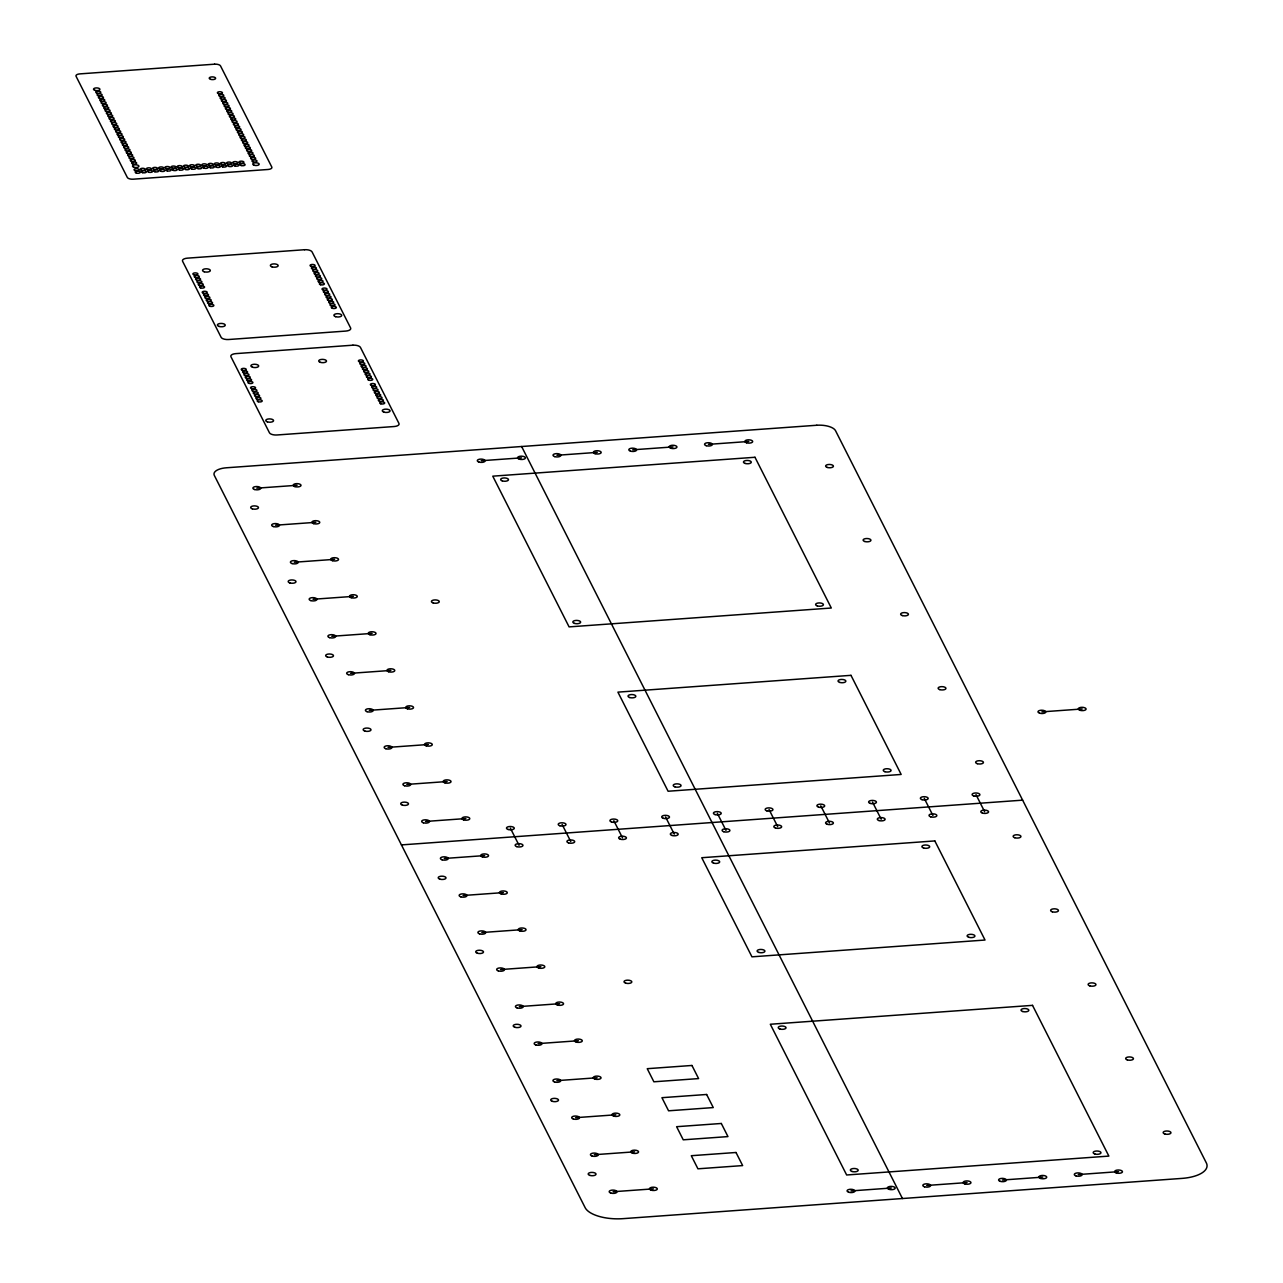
<?xml version="1.0" encoding="UTF-8"?>
<svg xmlns="http://www.w3.org/2000/svg" width="1283" height="1283" viewBox="0 0 1283 1283"><rect width="100%" height="100%" fill="white"/><g stroke="black" fill="none" stroke-linecap="round" stroke-linejoin="round"><path stroke-width="1.5" d="M481.189 460.741L521.507 457.839M556.934 455.289L597.269 452.37M632.695 449.82L673.03 446.917M708.457 444.367L748.775 441.464M256.776 488.181L297.111 485.279M275.54 525.212L315.859 522.309M294.288 562.243L334.606 559.34M313.036 599.273L353.37 596.37M331.784 636.304L372.118 633.401M350.548 673.334L390.866 670.432M369.296 710.365L409.63 707.462M388.043 747.396L428.378 744.493M1041.86 711.873L1082.178 708.97M406.791 784.426L447.126 781.523M425.555 821.457L465.873 818.554M401.435 844.904L1022.631 800.159M444.303 858.487L484.637 855.585M463.051 895.518L503.385 892.599M481.799 932.549L522.133 929.63M500.562 969.563L540.881 966.66M519.31 1006.594L559.645 1003.691M538.058 1043.624L578.392 1040.721M556.822 1080.655L597.14 1077.752M575.57 1117.685L615.888 1114.783M594.318 1154.716L634.652 1151.813M613.066 1191.747L653.4 1188.844M850.966 1190.929L891.284 1188.026M926.711 1185.476L967.045 1182.573M1002.472 1180.023L1042.806 1177.12M1078.233 1174.57L1118.551 1171.652M975.994 794.626L984.67 811.77M924.257 798.347L932.933 815.507M872.52 802.083L881.196 819.228M820.783 805.804L829.46 822.948M769.046 809.525L777.723 826.685M717.309 813.262L726.002 830.406M521.62 446.516L902.446 1198.53M665.572 816.982L674.265 834.126M613.835 820.719L622.528 837.863M562.098 824.44L570.791 841.584M510.361 828.16L519.054 845.321M214.614 64.182L79.867 73.885A4.972 2.085 1.3 0 0 76.066 76.306L127.338 177.471A4.972 2.085 1.3 0 0 133.24 179.187L267.987 169.484A4.972 2.085 1.3 0 0 271.804 167.063L220.516 65.898A4.972 2.085 1.3 0 0 214.614 64.182M304.584 249.72L187.414 258.156A6.303 2.662 1.3 0 0 182.571 261.235L221.125 337.333A6.303 2.662 1.3 0 0 228.615 339.514L345.785 331.078A6.303 2.662 1.3 0 0 350.628 327.999L312.074 251.901A6.303 2.662 1.3 0 0 304.584 249.72M352.937 345.191L235.767 353.627A6.303 2.662 1.3 0 0 230.924 356.69L269.462 432.804A6.303 2.662 1.3 0 0 276.952 434.985L394.122 426.533A6.303 2.662 1.3 0 0 398.965 423.47L360.427 347.372A6.303 2.662 1.3 0 0 352.937 345.191M816.806 425.25L226.449 467.782A15.781 6.64 1.3 0 0 214.341 475.448L585.144 1207.672A31.85 13.407 1.3 0 0 622.977 1218.658L1181.916 1178.403A31.85 13.407 1.3 0 0 1206.341 1162.927L835.538 430.703A15.781 6.64 1.3 0 0 816.806 425.25M754.981 457.277L492.768 476.169L569.091 626.89L831.304 608.014L754.981 457.277M850.982 675.339L617.909 692.13L668.09 791.242L901.163 774.451L850.982 675.339M934.826 840.926L701.753 857.718L751.95 956.829L985.023 940.038L934.826 840.926M1032.526 1005.359L770.313 1024.251L846.652 1174.987L1108.865 1156.095L1032.526 1005.359M691.954 1065.467L647.241 1068.691L653.881 1081.794L698.594 1078.586L691.954 1065.467M706.628 1094.479L661.932 1097.687L668.571 1110.805L713.268 1107.582L706.628 1094.479M721.319 1123.475L676.606 1126.699L683.246 1139.817L727.958 1136.594L721.319 1123.475M736.009 1152.487L691.296 1155.71L697.936 1168.813L742.649 1165.589L736.009 1152.487M204.205 271.771A3.945 1.668 1.3 0 0 210.348 270.633A3.945 1.668 1.3 0 0 204.703 268.917A3.945 1.668 1.3 0 0 204.205 271.771M272.044 266.88A3.945 1.668 1.3 0 0 278.186 265.757A3.945 1.668 1.3 0 0 272.541 264.025A3.945 1.668 1.3 0 0 272.044 266.88M335.601 316.676A3.945 1.668 1.3 0 0 341.743 315.538A3.945 1.668 1.3 0 0 336.098 313.806A3.945 1.668 1.3 0 0 335.601 316.676M219.088 326.427A3.945 1.668 1.3 0 0 225.247 325.289A3.945 1.668 1.3 0 0 219.601 323.557A3.945 1.668 1.3 0 0 219.088 326.427M332.409 308.321A2.518 1.058 1.3 0 0 336.354 307.599A2.518 1.058 1.3 0 0 332.73 306.493A2.518 1.058 1.3 0 0 332.409 308.321M331.078 305.707A2.518 1.058 1.3 0 0 335.023 304.969A2.518 1.058 1.3 0 0 331.399 303.863A2.518 1.058 1.3 0 0 331.078 305.707M329.763 303.077A2.518 1.058 1.3 0 0 333.692 302.355A2.518 1.058 1.3 0 0 330.084 301.248A2.518 1.058 1.3 0 0 329.763 303.077M328.432 300.463A2.518 1.058 1.3 0 0 332.361 299.725A2.518 1.058 1.3 0 0 328.753 298.618A2.518 1.058 1.3 0 0 328.432 300.463M327.101 297.832A2.518 1.058 1.3 0 0 331.03 297.111A2.518 1.058 1.3 0 0 327.422 296.004A2.518 1.058 1.3 0 0 327.101 297.832M325.77 295.218A2.518 1.058 1.3 0 0 329.715 294.481A2.518 1.058 1.3 0 0 326.09 293.374A2.518 1.058 1.3 0 0 325.77 295.218M324.439 292.588A2.518 1.058 1.3 0 0 328.384 291.866A2.518 1.058 1.3 0 0 324.759 290.76A2.518 1.058 1.3 0 0 324.439 292.588M323.124 289.958A2.518 1.058 1.3 0 0 327.053 289.236A2.518 1.058 1.3 0 0 323.444 288.13A2.518 1.058 1.3 0 0 323.124 289.958M320.461 284.714A2.518 1.058 1.3 0 0 324.391 283.992A2.518 1.058 1.3 0 0 320.782 282.885A2.518 1.058 1.3 0 0 320.461 284.714M319.13 282.1A2.518 1.058 1.3 0 0 323.059 281.378A2.518 1.058 1.3 0 0 319.451 280.271A2.518 1.058 1.3 0 0 319.13 282.1M317.799 279.469A2.518 1.058 1.3 0 0 321.744 278.748A2.518 1.058 1.3 0 0 318.12 277.641A2.518 1.058 1.3 0 0 317.799 279.469M316.484 276.855A2.518 1.058 1.3 0 0 320.413 276.134A2.518 1.058 1.3 0 0 316.805 275.027A2.518 1.058 1.3 0 0 316.484 276.855M315.153 274.225A2.518 1.058 1.3 0 0 319.082 273.504A2.518 1.058 1.3 0 0 315.474 272.397A2.518 1.058 1.3 0 0 315.153 274.225M313.822 271.611A2.518 1.058 1.3 0 0 317.751 270.889A2.518 1.058 1.3 0 0 314.143 269.783A2.518 1.058 1.3 0 0 313.822 271.611M312.491 268.981A2.518 1.058 1.3 0 0 316.42 268.259A2.518 1.058 1.3 0 0 312.811 267.153A2.518 1.058 1.3 0 0 312.491 268.981M311.16 266.367A2.518 1.058 1.3 0 0 315.105 265.645A2.518 1.058 1.3 0 0 311.48 264.539A2.518 1.058 1.3 0 0 311.16 266.367M197.983 282.677A2.518 1.058 1.3 0 0 201.912 281.939A2.518 1.058 1.3 0 0 198.304 280.849A2.518 1.058 1.3 0 0 197.983 282.677M193.99 274.803A2.518 1.058 1.3 0 0 197.935 274.081A2.518 1.058 1.3 0 0 194.31 272.974A2.518 1.058 1.3 0 0 193.99 274.803M195.321 277.433A2.518 1.058 1.3 0 0 199.266 276.695A2.518 1.058 1.3 0 0 195.641 275.604A2.518 1.058 1.3 0 0 195.321 277.433M196.652 280.047A2.518 1.058 1.3 0 0 200.581 279.325A2.518 1.058 1.3 0 0 196.973 278.219A2.518 1.058 1.3 0 0 196.652 280.047M199.314 285.291A2.518 1.058 1.3 0 0 203.243 284.569A2.518 1.058 1.3 0 0 199.635 283.463A2.518 1.058 1.3 0 0 199.314 285.291M200.629 287.921A2.518 1.058 1.3 0 0 204.574 287.184A2.518 1.058 1.3 0 0 200.95 286.093A2.518 1.058 1.3 0 0 200.629 287.921M203.291 293.166A2.518 1.058 1.3 0 0 207.221 292.428A2.518 1.058 1.3 0 0 203.612 291.337A2.518 1.058 1.3 0 0 203.291 293.166M204.622 295.78A2.518 1.058 1.3 0 0 208.552 295.058A2.518 1.058 1.3 0 0 204.943 293.951A2.518 1.058 1.3 0 0 204.622 295.78M205.954 298.41A2.518 1.058 1.3 0 0 209.883 297.672A2.518 1.058 1.3 0 0 206.274 296.581A2.518 1.058 1.3 0 0 205.954 298.41M207.269 301.024A2.518 1.058 1.3 0 0 211.214 300.302A2.518 1.058 1.3 0 0 207.589 299.196A2.518 1.058 1.3 0 0 207.269 301.024M208.6 303.654A2.518 1.058 1.3 0 0 212.545 302.916A2.518 1.058 1.3 0 0 208.921 301.826A2.518 1.058 1.3 0 0 208.6 303.654M209.931 306.268A2.518 1.058 1.3 0 0 213.86 305.546A2.518 1.058 1.3 0 0 210.252 304.44A2.518 1.058 1.3 0 0 209.931 306.268M254.146 165.234A3.224 1.363 1.3 0 0 259.182 164.304A3.224 1.363 1.3 0 0 254.563 162.893A3.224 1.363 1.3 0 0 254.146 165.234M210.604 79.338A3.224 1.363 1.3 0 0 215.64 78.407A3.224 1.363 1.3 0 0 211.021 76.996A3.224 1.363 1.3 0 0 210.604 79.338M94.894 90.355A3.224 1.363 1.3 0 0 99.93 89.425A3.224 1.363 1.3 0 0 95.311 88.014A3.224 1.363 1.3 0 0 94.894 90.355M133.897 167.255A3.224 1.363 1.3 0 0 138.933 166.325A3.224 1.363 1.3 0 0 134.314 164.914A3.224 1.363 1.3 0 0 133.897 167.255M241.172 165.523A2.518 1.058 1.3 0 0 245.101 164.785A2.518 1.058 1.3 0 0 241.493 163.679A2.518 1.058 1.3 0 0 241.172 165.523M234.997 165.956A2.518 1.058 1.3 0 0 238.943 165.234A2.518 1.058 1.3 0 0 235.318 164.128A2.518 1.058 1.3 0 0 234.997 165.956M228.839 166.405A2.518 1.058 1.3 0 0 232.768 165.683A2.518 1.058 1.3 0 0 229.16 164.577A2.518 1.058 1.3 0 0 228.839 166.405M222.665 166.854A2.518 1.058 1.3 0 0 226.61 166.116A2.518 1.058 1.3 0 0 222.985 165.026A2.518 1.058 1.3 0 0 222.665 166.854M216.506 167.287A2.518 1.058 1.3 0 0 220.435 166.565A2.518 1.058 1.3 0 0 216.827 165.459A2.518 1.058 1.3 0 0 216.506 167.287M210.332 167.736A2.518 1.058 1.3 0 0 214.277 167.015A2.518 1.058 1.3 0 0 210.653 165.908A2.518 1.058 1.3 0 0 210.332 167.736M204.173 168.185A2.518 1.058 1.3 0 0 208.103 167.448A2.518 1.058 1.3 0 0 204.494 166.357A2.518 1.058 1.3 0 0 204.173 168.185M197.999 168.618A2.518 1.058 1.3 0 0 201.944 167.897A2.518 1.058 1.3 0 0 198.32 166.79A2.518 1.058 1.3 0 0 197.999 168.618M191.841 169.067A2.518 1.058 1.3 0 0 195.77 168.346A2.518 1.058 1.3 0 0 192.161 167.239A2.518 1.058 1.3 0 0 191.841 169.067M185.666 169.516A2.518 1.058 1.3 0 0 189.595 168.779A2.518 1.058 1.3 0 0 185.987 167.688A2.518 1.058 1.3 0 0 185.666 169.516M179.508 169.965A2.518 1.058 1.3 0 0 183.437 169.228A2.518 1.058 1.3 0 0 179.828 168.121A2.518 1.058 1.3 0 0 179.508 169.965M173.333 170.398A2.518 1.058 1.3 0 0 177.262 169.677A2.518 1.058 1.3 0 0 173.654 168.57A2.518 1.058 1.3 0 0 173.333 170.398M167.175 170.847A2.518 1.058 1.3 0 0 171.104 170.126A2.518 1.058 1.3 0 0 167.496 169.019A2.518 1.058 1.3 0 0 167.175 170.847M161 171.297A2.518 1.058 1.3 0 0 164.93 170.559A2.518 1.058 1.3 0 0 161.321 169.468A2.518 1.058 1.3 0 0 161 171.297M154.826 171.73A2.518 1.058 1.3 0 0 158.771 171.008A2.518 1.058 1.3 0 0 155.163 169.901A2.518 1.058 1.3 0 0 154.826 171.73M148.668 172.179A2.518 1.058 1.3 0 0 152.597 171.457A2.518 1.058 1.3 0 0 148.988 170.35A2.518 1.058 1.3 0 0 148.668 172.179M142.493 172.628A2.518 1.058 1.3 0 0 146.438 171.89A2.518 1.058 1.3 0 0 142.814 170.799A2.518 1.058 1.3 0 0 142.493 172.628M136.335 173.061A2.518 1.058 1.3 0 0 140.264 172.339A2.518 1.058 1.3 0 0 136.656 171.232A2.518 1.058 1.3 0 0 136.335 173.061M239.985 163.069A2.518 1.058 1.3 0 0 243.93 162.348A2.518 1.058 1.3 0 0 240.306 161.241A2.518 1.058 1.3 0 0 239.985 163.069M233.827 163.518A2.518 1.058 1.3 0 0 237.756 162.797A2.518 1.058 1.3 0 0 234.148 161.69A2.518 1.058 1.3 0 0 233.827 163.518M227.652 163.967A2.518 1.058 1.3 0 0 231.598 163.246A2.518 1.058 1.3 0 0 227.973 162.139A2.518 1.058 1.3 0 0 227.652 163.967M221.494 164.416A2.518 1.058 1.3 0 0 225.423 163.679A2.518 1.058 1.3 0 0 221.815 162.572A2.518 1.058 1.3 0 0 221.494 164.416M215.319 164.849A2.518 1.058 1.3 0 0 219.265 164.128A2.518 1.058 1.3 0 0 215.64 163.021A2.518 1.058 1.3 0 0 215.319 164.849M209.161 165.299A2.518 1.058 1.3 0 0 213.09 164.577A2.518 1.058 1.3 0 0 209.482 163.47A2.518 1.058 1.3 0 0 209.161 165.299M202.987 165.748A2.518 1.058 1.3 0 0 206.932 165.01A2.518 1.058 1.3 0 0 203.307 163.919A2.518 1.058 1.3 0 0 202.987 165.748M196.828 166.181A2.518 1.058 1.3 0 0 200.757 165.459A2.518 1.058 1.3 0 0 197.149 164.352A2.518 1.058 1.3 0 0 196.828 166.181M190.654 166.63A2.518 1.058 1.3 0 0 194.583 165.908A2.518 1.058 1.3 0 0 190.975 164.801A2.518 1.058 1.3 0 0 190.654 166.63M184.495 167.079A2.518 1.058 1.3 0 0 188.425 166.341A2.518 1.058 1.3 0 0 184.816 165.25A2.518 1.058 1.3 0 0 184.495 167.079M178.321 167.512A2.518 1.058 1.3 0 0 182.25 166.79A2.518 1.058 1.3 0 0 178.642 165.683A2.518 1.058 1.3 0 0 178.321 167.512M172.163 167.961A2.518 1.058 1.3 0 0 176.092 167.239A2.518 1.058 1.3 0 0 172.483 166.132A2.518 1.058 1.3 0 0 172.163 167.961M165.988 168.41A2.518 1.058 1.3 0 0 169.917 167.688A2.518 1.058 1.3 0 0 166.309 166.582A2.518 1.058 1.3 0 0 165.988 168.41M159.814 168.859A2.518 1.058 1.3 0 0 163.759 168.121A2.518 1.058 1.3 0 0 160.134 167.015A2.518 1.058 1.3 0 0 159.814 168.859M153.655 169.292A2.518 1.058 1.3 0 0 157.584 168.57A2.518 1.058 1.3 0 0 153.976 167.464A2.518 1.058 1.3 0 0 153.655 169.292M147.481 169.741A2.518 1.058 1.3 0 0 151.426 169.019A2.518 1.058 1.3 0 0 147.802 167.913A2.518 1.058 1.3 0 0 147.481 169.741M141.322 170.19A2.518 1.058 1.3 0 0 145.252 169.452A2.518 1.058 1.3 0 0 141.643 168.362A2.518 1.058 1.3 0 0 141.322 170.19M135.148 170.623A2.518 1.058 1.3 0 0 139.093 169.901A2.518 1.058 1.3 0 0 135.469 168.795A2.518 1.058 1.3 0 0 135.148 170.623M253.04 161.834A2.518 1.058 1.3 0 0 256.985 161.113A2.518 1.058 1.3 0 0 253.36 160.006A2.518 1.058 1.3 0 0 253.04 161.834M251.725 159.204A2.518 1.058 1.3 0 0 255.654 158.483A2.518 1.058 1.3 0 0 252.045 157.376A2.518 1.058 1.3 0 0 251.725 159.204M250.393 156.59A2.518 1.058 1.3 0 0 254.323 155.868A2.518 1.058 1.3 0 0 250.714 154.762A2.518 1.058 1.3 0 0 250.393 156.59M249.062 153.96A2.518 1.058 1.3 0 0 252.992 153.238A2.518 1.058 1.3 0 0 249.383 152.132A2.518 1.058 1.3 0 0 249.062 153.96M247.731 151.346A2.518 1.058 1.3 0 0 251.676 150.624A2.518 1.058 1.3 0 0 248.052 149.518A2.518 1.058 1.3 0 0 247.731 151.346M246.4 148.716A2.518 1.058 1.3 0 0 250.345 147.994A2.518 1.058 1.3 0 0 246.721 146.887A2.518 1.058 1.3 0 0 246.4 148.716M245.085 146.102A2.518 1.058 1.3 0 0 249.014 145.364A2.518 1.058 1.3 0 0 245.406 144.273A2.518 1.058 1.3 0 0 245.085 146.102M243.754 143.471A2.518 1.058 1.3 0 0 247.683 142.75A2.518 1.058 1.3 0 0 244.075 141.643A2.518 1.058 1.3 0 0 243.754 143.471M242.423 140.857A2.518 1.058 1.3 0 0 246.352 140.12A2.518 1.058 1.3 0 0 242.744 139.029A2.518 1.058 1.3 0 0 242.423 140.857M241.092 138.227A2.518 1.058 1.3 0 0 245.021 137.506A2.518 1.058 1.3 0 0 241.412 136.399A2.518 1.058 1.3 0 0 241.092 138.227M239.761 135.613A2.518 1.058 1.3 0 0 243.706 134.875A2.518 1.058 1.3 0 0 240.081 133.785A2.518 1.058 1.3 0 0 239.761 135.613M238.446 132.983A2.518 1.058 1.3 0 0 242.375 132.261A2.518 1.058 1.3 0 0 238.766 131.155A2.518 1.058 1.3 0 0 238.446 132.983M237.114 130.369A2.518 1.058 1.3 0 0 241.044 129.631A2.518 1.058 1.3 0 0 237.435 128.541A2.518 1.058 1.3 0 0 237.114 130.369M235.783 127.739A2.518 1.058 1.3 0 0 239.713 127.017A2.518 1.058 1.3 0 0 236.104 125.91A2.518 1.058 1.3 0 0 235.783 127.739M234.452 125.125A2.518 1.058 1.3 0 0 238.381 124.387A2.518 1.058 1.3 0 0 234.773 123.296A2.518 1.058 1.3 0 0 234.452 125.125M233.121 122.494A2.518 1.058 1.3 0 0 237.066 121.773A2.518 1.058 1.3 0 0 233.442 120.666A2.518 1.058 1.3 0 0 233.121 122.494M231.79 119.88A2.518 1.058 1.3 0 0 235.735 119.143A2.518 1.058 1.3 0 0 232.111 118.052A2.518 1.058 1.3 0 0 231.79 119.88M230.475 117.25A2.518 1.058 1.3 0 0 234.404 116.528A2.518 1.058 1.3 0 0 230.796 115.422A2.518 1.058 1.3 0 0 230.475 117.25M229.144 114.636A2.518 1.058 1.3 0 0 233.073 113.898A2.518 1.058 1.3 0 0 229.465 112.808A2.518 1.058 1.3 0 0 229.144 114.636M227.813 112.006A2.518 1.058 1.3 0 0 231.742 111.284A2.518 1.058 1.3 0 0 228.133 110.178A2.518 1.058 1.3 0 0 227.813 112.006M226.482 109.392A2.518 1.058 1.3 0 0 230.427 108.654A2.518 1.058 1.3 0 0 226.802 107.564A2.518 1.058 1.3 0 0 226.482 109.392M225.15 106.762A2.518 1.058 1.3 0 0 229.096 106.04A2.518 1.058 1.3 0 0 225.471 104.933A2.518 1.058 1.3 0 0 225.15 106.762M223.835 104.148A2.518 1.058 1.3 0 0 227.765 103.41A2.518 1.058 1.3 0 0 224.156 102.319A2.518 1.058 1.3 0 0 223.835 104.148M222.504 101.517A2.518 1.058 1.3 0 0 226.433 100.796A2.518 1.058 1.3 0 0 222.825 99.689A2.518 1.058 1.3 0 0 222.504 101.517M221.173 98.903A2.518 1.058 1.3 0 0 225.102 98.166A2.518 1.058 1.3 0 0 221.494 97.075A2.518 1.058 1.3 0 0 221.173 98.903M219.842 96.273A2.518 1.058 1.3 0 0 223.787 95.551A2.518 1.058 1.3 0 0 220.163 94.445A2.518 1.058 1.3 0 0 219.842 96.273M218.511 93.659A2.518 1.058 1.3 0 0 222.456 92.921A2.518 1.058 1.3 0 0 218.832 91.815A2.518 1.058 1.3 0 0 218.511 93.659M132.71 163.903A2.518 1.058 1.3 0 0 136.656 163.182A2.518 1.058 1.3 0 0 133.031 162.075A2.518 1.058 1.3 0 0 132.71 163.903M131.395 161.289A2.518 1.058 1.3 0 0 135.324 160.551A2.518 1.058 1.3 0 0 131.716 159.461A2.518 1.058 1.3 0 0 131.395 161.289M130.064 158.659A2.518 1.058 1.3 0 0 133.993 157.937A2.518 1.058 1.3 0 0 130.385 156.831A2.518 1.058 1.3 0 0 130.064 158.659M128.733 156.045A2.518 1.058 1.3 0 0 132.662 155.307A2.518 1.058 1.3 0 0 129.054 154.217A2.518 1.058 1.3 0 0 128.733 156.045M127.402 153.415A2.518 1.058 1.3 0 0 131.331 152.693A2.518 1.058 1.3 0 0 127.723 151.586A2.518 1.058 1.3 0 0 127.402 153.415M126.071 150.801A2.518 1.058 1.3 0 0 130.016 150.063A2.518 1.058 1.3 0 0 126.392 148.972A2.518 1.058 1.3 0 0 126.071 150.801M124.74 148.17A2.518 1.058 1.3 0 0 128.685 147.449A2.518 1.058 1.3 0 0 125.06 146.342A2.518 1.058 1.3 0 0 124.74 148.17M123.425 145.556A2.518 1.058 1.3 0 0 127.354 144.819A2.518 1.058 1.3 0 0 123.745 143.728A2.518 1.058 1.3 0 0 123.425 145.556M122.093 142.926A2.518 1.058 1.3 0 0 126.023 142.205A2.518 1.058 1.3 0 0 122.414 141.098A2.518 1.058 1.3 0 0 122.093 142.926M120.762 140.312A2.518 1.058 1.3 0 0 124.692 139.574A2.518 1.058 1.3 0 0 121.083 138.484A2.518 1.058 1.3 0 0 120.762 140.312M119.431 137.682A2.518 1.058 1.3 0 0 123.376 136.96A2.518 1.058 1.3 0 0 119.752 135.854A2.518 1.058 1.3 0 0 119.431 137.682M118.1 135.068A2.518 1.058 1.3 0 0 122.045 134.33A2.518 1.058 1.3 0 0 118.421 133.24A2.518 1.058 1.3 0 0 118.1 135.068M116.785 132.438A2.518 1.058 1.3 0 0 120.714 131.716A2.518 1.058 1.3 0 0 117.106 130.609A2.518 1.058 1.3 0 0 116.785 132.438M115.454 129.824A2.518 1.058 1.3 0 0 119.383 129.086A2.518 1.058 1.3 0 0 115.775 127.979A2.518 1.058 1.3 0 0 115.454 129.824M114.123 127.193A2.518 1.058 1.3 0 0 118.052 126.472A2.518 1.058 1.3 0 0 114.444 125.365A2.518 1.058 1.3 0 0 114.123 127.193M112.792 124.579A2.518 1.058 1.3 0 0 116.737 123.842A2.518 1.058 1.3 0 0 113.112 122.735A2.518 1.058 1.3 0 0 112.792 124.579M111.461 121.949A2.518 1.058 1.3 0 0 115.406 121.227A2.518 1.058 1.3 0 0 111.781 120.121A2.518 1.058 1.3 0 0 111.461 121.949M110.146 119.335A2.518 1.058 1.3 0 0 114.075 118.597A2.518 1.058 1.3 0 0 110.466 117.491A2.518 1.058 1.3 0 0 110.146 119.335M108.814 116.705A2.518 1.058 1.3 0 0 112.744 115.983A2.518 1.058 1.3 0 0 109.135 114.877A2.518 1.058 1.3 0 0 108.814 116.705M107.483 114.091A2.518 1.058 1.3 0 0 111.413 113.353A2.518 1.058 1.3 0 0 107.804 112.246A2.518 1.058 1.3 0 0 107.483 114.091M106.152 111.461A2.518 1.058 1.3 0 0 110.097 110.739A2.518 1.058 1.3 0 0 106.473 109.632A2.518 1.058 1.3 0 0 106.152 111.461M104.821 108.83A2.518 1.058 1.3 0 0 108.766 108.109A2.518 1.058 1.3 0 0 105.142 107.002A2.518 1.058 1.3 0 0 104.821 108.83M103.506 106.216A2.518 1.058 1.3 0 0 107.435 105.495A2.518 1.058 1.3 0 0 103.827 104.388A2.518 1.058 1.3 0 0 103.506 106.216M102.175 103.586A2.518 1.058 1.3 0 0 106.104 102.865A2.518 1.058 1.3 0 0 102.496 101.758A2.518 1.058 1.3 0 0 102.175 103.586M100.844 100.972A2.518 1.058 1.3 0 0 104.773 100.25A2.518 1.058 1.3 0 0 101.165 99.144A2.518 1.058 1.3 0 0 100.844 100.972M99.513 98.342A2.518 1.058 1.3 0 0 103.458 97.62A2.518 1.058 1.3 0 0 99.833 96.514A2.518 1.058 1.3 0 0 99.513 98.342M98.182 95.728A2.518 1.058 1.3 0 0 102.127 95.006A2.518 1.058 1.3 0 0 98.502 93.9A2.518 1.058 1.3 0 0 98.182 95.728M96.867 93.098A2.518 1.058 1.3 0 0 100.796 92.376A2.518 1.058 1.3 0 0 97.187 91.269A2.518 1.058 1.3 0 0 96.867 93.098M968.793 937.296A3.945 1.668 1.3 0 0 974.936 936.157A3.945 1.668 1.3 0 0 969.29 934.441A3.945 1.668 1.3 0 0 968.793 937.296M923.568 847.983A3.945 1.668 1.3 0 0 929.71 846.844A3.945 1.668 1.3 0 0 924.065 845.128A3.945 1.668 1.3 0 0 923.568 847.983M758.782 952.419A3.945 1.668 1.3 0 0 764.925 951.28A3.945 1.668 1.3 0 0 759.279 949.564A3.945 1.668 1.3 0 0 758.782 952.419M713.556 863.122A3.945 1.668 1.3 0 0 719.699 861.984A3.945 1.668 1.3 0 0 714.054 860.251A3.945 1.668 1.3 0 0 713.556 863.122M1094.848 1153.994A3.945 1.668 1.3 0 0 1100.99 1152.856A3.945 1.668 1.3 0 0 1095.345 1151.14A3.945 1.668 1.3 0 0 1094.848 1153.994M1022.695 1011.517A3.945 1.668 1.3 0 0 1028.838 1010.395A3.945 1.668 1.3 0 0 1023.192 1008.663A3.945 1.668 1.3 0 0 1022.695 1011.517M852.056 1171.491A3.945 1.668 1.3 0 0 858.199 1170.353A3.945 1.668 1.3 0 0 852.553 1168.621A3.945 1.668 1.3 0 0 852.056 1171.491M779.904 1029.014A3.945 1.668 1.3 0 0 786.046 1027.875A3.945 1.668 1.3 0 0 780.401 1026.159A3.945 1.668 1.3 0 0 779.904 1029.014M574.495 623.394A3.945 1.668 1.3 0 0 580.654 622.255A3.945 1.668 1.3 0 0 575.009 620.539A3.945 1.668 1.3 0 0 574.495 623.394M502.343 480.933A3.945 1.668 1.3 0 0 508.501 479.794A3.945 1.668 1.3 0 0 502.856 478.062A3.945 1.668 1.3 0 0 502.343 480.933M817.287 605.913A3.945 1.668 1.3 0 0 823.429 604.774A3.945 1.668 1.3 0 0 817.784 603.058A3.945 1.668 1.3 0 0 817.287 605.913M745.134 463.436A3.945 1.668 1.3 0 0 751.293 462.297A3.945 1.668 1.3 0 0 745.631 460.581A3.945 1.668 1.3 0 0 745.134 463.436M674.922 786.848A3.945 1.668 1.3 0 0 681.081 785.709A3.945 1.668 1.3 0 0 675.419 783.977A3.945 1.668 1.3 0 0 674.922 786.848M629.696 697.535A3.945 1.668 1.3 0 0 635.855 696.396A3.945 1.668 1.3 0 0 630.21 694.68A3.945 1.668 1.3 0 0 629.696 697.535M884.933 771.708A3.945 1.668 1.3 0 0 891.092 770.57A3.945 1.668 1.3 0 0 885.43 768.854A3.945 1.668 1.3 0 0 884.933 771.708M839.707 682.412A3.945 1.668 1.3 0 0 845.866 681.273A3.945 1.668 1.3 0 0 840.221 679.557A3.945 1.668 1.3 0 0 839.707 682.412M1039.647 713.204A3.945 1.668 1.3 0 0 1045.789 712.065A3.945 1.668 1.3 0 0 1040.144 710.349A3.945 1.668 1.3 0 0 1039.647 713.204M1079.965 710.301A3.945 1.668 1.3 0 0 1086.108 709.162A3.945 1.668 1.3 0 0 1080.462 707.446A3.945 1.668 1.3 0 0 1079.965 710.301M478.96 462.072A3.945 1.668 1.3 0 0 485.118 460.934A3.945 1.668 1.3 0 0 479.473 459.218A3.945 1.668 1.3 0 0 478.96 462.072M519.294 459.17A3.945 1.668 1.3 0 0 525.437 458.031A3.945 1.668 1.3 0 0 519.791 456.299A3.945 1.668 1.3 0 0 519.294 459.17M554.721 456.62A3.945 1.668 1.3 0 0 560.879 455.481A3.945 1.668 1.3 0 0 555.218 453.749A3.945 1.668 1.3 0 0 554.721 456.62M595.055 453.701A3.945 1.668 1.3 0 0 601.198 452.578A3.945 1.668 1.3 0 0 595.553 450.846A3.945 1.668 1.3 0 0 595.055 453.701M630.482 451.151A3.945 1.668 1.3 0 0 636.625 450.012A3.945 1.668 1.3 0 0 630.979 448.296A3.945 1.668 1.3 0 0 630.482 451.151M670.801 448.248A3.945 1.668 1.3 0 0 676.959 447.109A3.945 1.668 1.3 0 0 671.314 445.393A3.945 1.668 1.3 0 0 670.801 448.248M746.562 442.795A3.945 1.668 1.3 0 0 752.704 441.657A3.945 1.668 1.3 0 0 747.059 439.941A3.945 1.668 1.3 0 0 746.562 442.795M706.227 445.698A3.945 1.668 1.3 0 0 712.386 444.559A3.945 1.668 1.3 0 0 706.741 442.843A3.945 1.668 1.3 0 0 706.227 445.698M1076.004 1175.902A3.945 1.668 1.3 0 0 1082.162 1174.763A3.945 1.668 1.3 0 0 1076.517 1173.031A3.945 1.668 1.3 0 0 1076.004 1175.902M1116.338 1172.983A3.945 1.668 1.3 0 0 1122.481 1171.86A3.945 1.668 1.3 0 0 1116.835 1170.128A3.945 1.668 1.3 0 0 1116.338 1172.983M1040.577 1178.452A3.945 1.668 1.3 0 0 1046.736 1177.313A3.945 1.668 1.3 0 0 1041.09 1175.581A3.945 1.668 1.3 0 0 1040.577 1178.452M1000.259 1181.354A3.945 1.668 1.3 0 0 1006.401 1180.216A3.945 1.668 1.3 0 0 1000.756 1178.5A3.945 1.668 1.3 0 0 1000.259 1181.354M964.832 1183.904A3.945 1.668 1.3 0 0 970.974 1182.766A3.945 1.668 1.3 0 0 965.329 1181.05A3.945 1.668 1.3 0 0 964.832 1183.904M924.498 1186.807A3.945 1.668 1.3 0 0 930.64 1185.668A3.945 1.668 1.3 0 0 924.995 1183.952A3.945 1.668 1.3 0 0 924.498 1186.807M889.071 1189.357A3.945 1.668 1.3 0 0 895.213 1188.218A3.945 1.668 1.3 0 0 889.568 1186.502A3.945 1.668 1.3 0 0 889.071 1189.357M848.737 1192.26A3.945 1.668 1.3 0 0 854.895 1191.137A3.945 1.668 1.3 0 0 849.25 1189.405A3.945 1.668 1.3 0 0 848.737 1192.26M922.044 799.678A3.945 1.668 1.3 0 0 928.186 798.539A3.945 1.668 1.3 0 0 922.541 796.823A3.945 1.668 1.3 0 0 922.044 799.678M930.72 816.838A3.945 1.668 1.3 0 0 936.863 815.699A3.945 1.668 1.3 0 0 931.217 813.967A3.945 1.668 1.3 0 0 930.72 816.838M870.307 803.415A3.945 1.668 1.3 0 0 876.449 802.276A3.945 1.668 1.3 0 0 870.804 800.544A3.945 1.668 1.3 0 0 870.307 803.415M878.983 820.559A3.945 1.668 1.3 0 0 885.126 819.42A3.945 1.668 1.3 0 0 879.48 817.704A3.945 1.668 1.3 0 0 878.983 820.559M818.57 807.135A3.945 1.668 1.3 0 0 824.712 805.997A3.945 1.668 1.3 0 0 819.067 804.281A3.945 1.668 1.3 0 0 818.57 807.135M827.246 824.279A3.945 1.668 1.3 0 0 833.405 823.141A3.945 1.668 1.3 0 0 827.743 821.425A3.945 1.668 1.3 0 0 827.246 824.279M766.833 810.856A3.945 1.668 1.3 0 0 772.975 809.733A3.945 1.668 1.3 0 0 767.33 808.001A3.945 1.668 1.3 0 0 766.833 810.856M775.509 828.016A3.945 1.668 1.3 0 0 781.668 826.877A3.945 1.668 1.3 0 0 776.023 825.145A3.945 1.668 1.3 0 0 775.509 828.016M715.096 814.593A3.945 1.668 1.3 0 0 721.238 813.454A3.945 1.668 1.3 0 0 715.593 811.738A3.945 1.668 1.3 0 0 715.096 814.593M723.772 831.737A3.945 1.668 1.3 0 0 729.931 830.598A3.945 1.668 1.3 0 0 724.286 828.882A3.945 1.668 1.3 0 0 723.772 831.737M663.359 818.313A3.945 1.668 1.3 0 0 669.501 817.175A3.945 1.668 1.3 0 0 663.856 815.459A3.945 1.668 1.3 0 0 663.359 818.313M672.035 835.474A3.945 1.668 1.3 0 0 678.194 834.335A3.945 1.668 1.3 0 0 672.549 832.603A3.945 1.668 1.3 0 0 672.035 835.474M611.622 822.05A3.945 1.668 1.3 0 0 617.764 820.912A3.945 1.668 1.3 0 0 612.119 819.179A3.945 1.668 1.3 0 0 611.622 822.05M620.298 839.194A3.945 1.668 1.3 0 0 626.457 838.056A3.945 1.668 1.3 0 0 620.812 836.34A3.945 1.668 1.3 0 0 620.298 839.194M559.885 825.771A3.945 1.668 1.3 0 0 566.028 824.632A3.945 1.668 1.3 0 0 560.382 822.916A3.945 1.668 1.3 0 0 559.885 825.771M568.577 842.915A3.945 1.668 1.3 0 0 574.72 841.776A3.945 1.668 1.3 0 0 569.075 840.06A3.945 1.668 1.3 0 0 568.577 842.915M508.148 829.492A3.945 1.668 1.3 0 0 514.307 828.353A3.945 1.668 1.3 0 0 508.645 826.637A3.945 1.668 1.3 0 0 508.148 829.492M516.841 846.652A3.945 1.668 1.3 0 0 522.983 845.513A3.945 1.668 1.3 0 0 517.338 843.781A3.945 1.668 1.3 0 0 516.841 846.652M258.268 401.739A2.518 1.058 1.3 0 0 262.213 401.018A2.518 1.058 1.3 0 0 258.589 399.911A2.518 1.058 1.3 0 0 258.268 401.739M256.953 399.109A2.518 1.058 1.3 0 0 260.882 398.388A2.518 1.058 1.3 0 0 257.274 397.281A2.518 1.058 1.3 0 0 256.953 399.109M255.622 396.495A2.518 1.058 1.3 0 0 259.551 395.773A2.518 1.058 1.3 0 0 255.942 394.667A2.518 1.058 1.3 0 0 255.622 396.495M254.291 393.865A2.518 1.058 1.3 0 0 258.22 393.143A2.518 1.058 1.3 0 0 254.611 392.037A2.518 1.058 1.3 0 0 254.291 393.865M252.959 391.251A2.518 1.058 1.3 0 0 256.905 390.529A2.518 1.058 1.3 0 0 253.28 389.423A2.518 1.058 1.3 0 0 252.959 391.251M251.628 388.621A2.518 1.058 1.3 0 0 255.574 387.899A2.518 1.058 1.3 0 0 251.949 386.792A2.518 1.058 1.3 0 0 251.628 388.621M248.982 383.376A2.518 1.058 1.3 0 0 252.911 382.655A2.518 1.058 1.3 0 0 249.303 381.548A2.518 1.058 1.3 0 0 248.982 383.376M247.651 380.762A2.518 1.058 1.3 0 0 251.58 380.041A2.518 1.058 1.3 0 0 247.972 378.934A2.518 1.058 1.3 0 0 247.651 380.762M244.989 375.518A2.518 1.058 1.3 0 0 248.934 374.796A2.518 1.058 1.3 0 0 245.31 373.69A2.518 1.058 1.3 0 0 244.989 375.518M243.674 372.888A2.518 1.058 1.3 0 0 247.603 372.166A2.518 1.058 1.3 0 0 243.995 371.06A2.518 1.058 1.3 0 0 243.674 372.888M242.343 370.274A2.518 1.058 1.3 0 0 246.272 369.536A2.518 1.058 1.3 0 0 242.663 368.446A2.518 1.058 1.3 0 0 242.343 370.274M246.32 378.132A2.518 1.058 1.3 0 0 250.265 377.41A2.518 1.058 1.3 0 0 246.641 376.304A2.518 1.058 1.3 0 0 246.32 378.132M359.513 361.838A2.518 1.058 1.3 0 0 363.442 361.1A2.518 1.058 1.3 0 0 359.833 359.994A2.518 1.058 1.3 0 0 359.513 361.838M360.844 364.452A2.518 1.058 1.3 0 0 364.773 363.731A2.518 1.058 1.3 0 0 361.164 362.624A2.518 1.058 1.3 0 0 360.844 364.452M362.159 367.082A2.518 1.058 1.3 0 0 366.104 366.345A2.518 1.058 1.3 0 0 362.48 365.238A2.518 1.058 1.3 0 0 362.159 367.082M363.49 369.696A2.518 1.058 1.3 0 0 367.435 368.975A2.518 1.058 1.3 0 0 363.811 367.868A2.518 1.058 1.3 0 0 363.49 369.696M364.821 372.327A2.518 1.058 1.3 0 0 368.75 371.589A2.518 1.058 1.3 0 0 365.142 370.482A2.518 1.058 1.3 0 0 364.821 372.327M366.152 374.941A2.518 1.058 1.3 0 0 370.081 374.219A2.518 1.058 1.3 0 0 366.473 373.112A2.518 1.058 1.3 0 0 366.152 374.941M367.483 377.571A2.518 1.058 1.3 0 0 371.412 376.833A2.518 1.058 1.3 0 0 367.804 375.743A2.518 1.058 1.3 0 0 367.483 377.571M368.798 380.185A2.518 1.058 1.3 0 0 372.744 379.463A2.518 1.058 1.3 0 0 369.119 378.357A2.518 1.058 1.3 0 0 368.798 380.185M371.461 385.429A2.518 1.058 1.3 0 0 375.39 384.708A2.518 1.058 1.3 0 0 371.781 383.601A2.518 1.058 1.3 0 0 371.461 385.429M372.792 388.059A2.518 1.058 1.3 0 0 376.721 387.322A2.518 1.058 1.3 0 0 373.112 386.231A2.518 1.058 1.3 0 0 372.792 388.059M374.123 390.673A2.518 1.058 1.3 0 0 378.052 389.952A2.518 1.058 1.3 0 0 374.444 388.845A2.518 1.058 1.3 0 0 374.123 390.673M375.438 393.304A2.518 1.058 1.3 0 0 379.383 392.566A2.518 1.058 1.3 0 0 375.759 391.475A2.518 1.058 1.3 0 0 375.438 393.304M376.769 395.918A2.518 1.058 1.3 0 0 380.714 395.196A2.518 1.058 1.3 0 0 377.09 394.089A2.518 1.058 1.3 0 0 376.769 395.918M378.1 398.548A2.518 1.058 1.3 0 0 382.029 397.81A2.518 1.058 1.3 0 0 378.421 396.72A2.518 1.058 1.3 0 0 378.1 398.548M379.431 401.162A2.518 1.058 1.3 0 0 383.36 400.44A2.518 1.058 1.3 0 0 379.752 399.334A2.518 1.058 1.3 0 0 379.431 401.162M380.762 403.792A2.518 1.058 1.3 0 0 384.692 403.054A2.518 1.058 1.3 0 0 381.083 401.964A2.518 1.058 1.3 0 0 380.762 403.792M267.441 421.882A3.945 1.668 1.3 0 0 273.584 420.744A3.945 1.668 1.3 0 0 267.939 419.028A3.945 1.668 1.3 0 0 267.441 421.882M383.938 412.132A3.945 1.668 1.3 0 0 390.096 410.993A3.945 1.668 1.3 0 0 384.451 409.277A3.945 1.668 1.3 0 0 383.938 412.132M320.381 362.351A3.945 1.668 1.3 0 0 326.524 361.213A3.945 1.668 1.3 0 0 320.878 359.497A3.945 1.668 1.3 0 0 320.381 362.351M252.543 367.243A3.945 1.668 1.3 0 0 258.701 366.104A3.945 1.668 1.3 0 0 253.056 364.388A3.945 1.668 1.3 0 0 252.543 367.243M433.125 602.914A3.945 1.668 1.3 0 0 439.283 601.775A3.945 1.668 1.3 0 0 433.638 600.043A3.945 1.668 1.3 0 0 433.125 602.914M625.687 983.147A3.945 1.668 1.3 0 0 631.829 982.008A3.945 1.668 1.3 0 0 626.184 980.292A3.945 1.668 1.3 0 0 625.687 983.147M254.563 489.513A3.945 1.668 1.3 0 0 260.722 488.39A3.945 1.668 1.3 0 0 255.06 486.658A3.945 1.668 1.3 0 0 254.563 489.513M294.898 486.61A3.945 1.668 1.3 0 0 301.04 485.471A3.945 1.668 1.3 0 0 295.395 483.755A3.945 1.668 1.3 0 0 294.898 486.61M313.645 523.64A3.945 1.668 1.3 0 0 319.788 522.502A3.945 1.668 1.3 0 0 314.143 520.786A3.945 1.668 1.3 0 0 313.645 523.64M273.311 526.543A3.945 1.668 1.3 0 0 279.469 525.405A3.945 1.668 1.3 0 0 273.824 523.689A3.945 1.668 1.3 0 0 273.311 526.543M332.393 560.671A3.945 1.668 1.3 0 0 338.552 559.532A3.945 1.668 1.3 0 0 332.906 557.816A3.945 1.668 1.3 0 0 332.393 560.671M292.075 563.574A3.945 1.668 1.3 0 0 298.217 562.435A3.945 1.668 1.3 0 0 292.572 560.719A3.945 1.668 1.3 0 0 292.075 563.574M351.157 597.702A3.945 1.668 1.3 0 0 357.299 596.563A3.945 1.668 1.3 0 0 351.654 594.847A3.945 1.668 1.3 0 0 351.157 597.702M310.823 600.604A3.945 1.668 1.3 0 0 316.965 599.466A3.945 1.668 1.3 0 0 311.32 597.75A3.945 1.668 1.3 0 0 310.823 600.604M369.905 634.732A3.945 1.668 1.3 0 0 376.047 633.594A3.945 1.668 1.3 0 0 370.402 631.878A3.945 1.668 1.3 0 0 369.905 634.732M329.571 637.635A3.945 1.668 1.3 0 0 335.729 636.496A3.945 1.668 1.3 0 0 330.068 634.78A3.945 1.668 1.3 0 0 329.571 637.635M388.653 671.763A3.945 1.668 1.3 0 0 394.795 670.624A3.945 1.668 1.3 0 0 389.15 668.908A3.945 1.668 1.3 0 0 388.653 671.763M348.318 674.666A3.945 1.668 1.3 0 0 354.477 673.527A3.945 1.668 1.3 0 0 348.832 671.811A3.945 1.668 1.3 0 0 348.318 674.666M407.401 708.793A3.945 1.668 1.3 0 0 413.559 707.655A3.945 1.668 1.3 0 0 407.914 705.939A3.945 1.668 1.3 0 0 407.401 708.793M367.082 711.696A3.945 1.668 1.3 0 0 373.225 710.557A3.945 1.668 1.3 0 0 367.579 708.841A3.945 1.668 1.3 0 0 367.082 711.696M426.164 745.824A3.945 1.668 1.3 0 0 432.307 744.685A3.945 1.668 1.3 0 0 426.662 742.969A3.945 1.668 1.3 0 0 426.164 745.824M385.83 748.727A3.945 1.668 1.3 0 0 391.973 747.588A3.945 1.668 1.3 0 0 386.327 745.872A3.945 1.668 1.3 0 0 385.83 748.727M444.912 782.855A3.945 1.668 1.3 0 0 451.055 781.716A3.945 1.668 1.3 0 0 445.409 779.984A3.945 1.668 1.3 0 0 444.912 782.855M404.578 785.757A3.945 1.668 1.3 0 0 410.736 784.619A3.945 1.668 1.3 0 0 405.091 782.903A3.945 1.668 1.3 0 0 404.578 785.757M463.66 819.885A3.945 1.668 1.3 0 0 469.803 818.746A3.945 1.668 1.3 0 0 464.157 817.014A3.945 1.668 1.3 0 0 463.66 819.885M423.342 822.788A3.945 1.668 1.3 0 0 429.484 821.649A3.945 1.668 1.3 0 0 423.839 819.933A3.945 1.668 1.3 0 0 423.342 822.788M482.408 856.916A3.945 1.668 1.3 0 0 488.566 855.777A3.945 1.668 1.3 0 0 482.921 854.045A3.945 1.668 1.3 0 0 482.408 856.916M442.09 859.818A3.945 1.668 1.3 0 0 448.232 858.68A3.945 1.668 1.3 0 0 442.587 856.948A3.945 1.668 1.3 0 0 442.09 859.818M501.172 893.946A3.945 1.668 1.3 0 0 507.314 892.808A3.945 1.668 1.3 0 0 501.669 891.076A3.945 1.668 1.3 0 0 501.172 893.946M460.838 896.849A3.945 1.668 1.3 0 0 466.98 895.71A3.945 1.668 1.3 0 0 461.335 893.978A3.945 1.668 1.3 0 0 460.838 896.849M519.92 930.961A3.945 1.668 1.3 0 0 526.062 929.838A3.945 1.668 1.3 0 0 520.417 928.106A3.945 1.668 1.3 0 0 519.92 930.961M479.585 933.88A3.945 1.668 1.3 0 0 485.744 932.741A3.945 1.668 1.3 0 0 480.099 931.009A3.945 1.668 1.3 0 0 479.585 933.88M538.668 967.991A3.945 1.668 1.3 0 0 544.826 966.869A3.945 1.668 1.3 0 0 539.165 965.137A3.945 1.668 1.3 0 0 538.668 967.991M498.349 970.91A3.945 1.668 1.3 0 0 504.492 969.772A3.945 1.668 1.3 0 0 498.846 968.04A3.945 1.668 1.3 0 0 498.349 970.91M557.415 1005.022A3.945 1.668 1.3 0 0 563.574 1003.883A3.945 1.668 1.3 0 0 557.929 1002.167A3.945 1.668 1.3 0 0 557.415 1005.022M517.097 1007.925A3.945 1.668 1.3 0 0 523.239 1006.802A3.945 1.668 1.3 0 0 517.594 1005.07A3.945 1.668 1.3 0 0 517.097 1007.925M576.179 1042.053A3.945 1.668 1.3 0 0 582.322 1040.914A3.945 1.668 1.3 0 0 576.676 1039.198A3.945 1.668 1.3 0 0 576.179 1042.053M535.845 1044.955A3.945 1.668 1.3 0 0 541.987 1043.833A3.945 1.668 1.3 0 0 536.342 1042.101A3.945 1.668 1.3 0 0 535.845 1044.955M594.927 1079.083A3.945 1.668 1.3 0 0 601.069 1077.945A3.945 1.668 1.3 0 0 595.424 1076.229A3.945 1.668 1.3 0 0 594.927 1079.083M554.593 1081.986A3.945 1.668 1.3 0 0 560.751 1080.847A3.945 1.668 1.3 0 0 555.106 1079.131A3.945 1.668 1.3 0 0 554.593 1081.986M613.675 1116.114A3.945 1.668 1.3 0 0 619.833 1114.975A3.945 1.668 1.3 0 0 614.172 1113.259A3.945 1.668 1.3 0 0 613.675 1116.114M573.357 1119.017A3.945 1.668 1.3 0 0 579.499 1117.878A3.945 1.668 1.3 0 0 573.854 1116.162A3.945 1.668 1.3 0 0 573.357 1119.017M632.423 1153.144A3.945 1.668 1.3 0 0 638.581 1152.006A3.945 1.668 1.3 0 0 632.936 1150.29A3.945 1.668 1.3 0 0 632.423 1153.144M592.105 1156.047A3.945 1.668 1.3 0 0 598.247 1154.908A3.945 1.668 1.3 0 0 592.602 1153.192A3.945 1.668 1.3 0 0 592.105 1156.047M651.187 1190.175A3.945 1.668 1.3 0 0 657.329 1189.036A3.945 1.668 1.3 0 0 651.684 1187.32A3.945 1.668 1.3 0 0 651.187 1190.175M610.852 1193.078A3.945 1.668 1.3 0 0 616.995 1191.939A3.945 1.668 1.3 0 0 611.35 1190.223A3.945 1.668 1.3 0 0 610.852 1193.078M589.891 1175.404A3.945 1.668 1.3 0 0 596.034 1174.266A3.945 1.668 1.3 0 0 590.388 1172.534A3.945 1.668 1.3 0 0 589.891 1175.404M552.38 1101.343A3.945 1.668 1.3 0 0 558.522 1100.205A3.945 1.668 1.3 0 0 552.877 1098.489A3.945 1.668 1.3 0 0 552.38 1101.343M514.884 1027.282A3.945 1.668 1.3 0 0 521.026 1026.143A3.945 1.668 1.3 0 0 515.381 1024.427A3.945 1.668 1.3 0 0 514.884 1027.282M477.372 953.221A3.945 1.668 1.3 0 0 483.515 952.082A3.945 1.668 1.3 0 0 477.869 950.366A3.945 1.668 1.3 0 0 477.372 953.221M439.877 879.16A3.945 1.668 1.3 0 0 446.019 878.021A3.945 1.668 1.3 0 0 440.374 876.305A3.945 1.668 1.3 0 0 439.877 879.16M402.365 805.099A3.945 1.668 1.3 0 0 408.507 803.976A3.945 1.668 1.3 0 0 402.862 802.244A3.945 1.668 1.3 0 0 402.365 805.099M364.853 731.053A3.945 1.668 1.3 0 0 371.012 729.915A3.945 1.668 1.3 0 0 365.366 728.183A3.945 1.668 1.3 0 0 364.853 731.053M327.357 656.992A3.945 1.668 1.3 0 0 333.5 655.854A3.945 1.668 1.3 0 0 327.855 654.122A3.945 1.668 1.3 0 0 327.357 656.992M289.846 582.931A3.945 1.668 1.3 0 0 296.004 581.792A3.945 1.668 1.3 0 0 290.359 580.076A3.945 1.668 1.3 0 0 289.846 582.931M252.35 508.87A3.945 1.668 1.3 0 0 258.492 507.731A3.945 1.668 1.3 0 0 252.847 506.015A3.945 1.668 1.3 0 0 252.35 508.87M982.457 813.101A3.945 1.668 1.3 0 0 988.6 811.963A3.945 1.668 1.3 0 0 982.954 810.247A3.945 1.668 1.3 0 0 982.457 813.101M973.765 795.957A3.945 1.668 1.3 0 0 979.923 794.819A3.945 1.668 1.3 0 0 974.278 793.102A3.945 1.668 1.3 0 0 973.765 795.957M1164.82 1133.98A3.945 1.668 1.3 0 0 1170.978 1132.841A3.945 1.668 1.3 0 0 1165.333 1131.125A3.945 1.668 1.3 0 0 1164.82 1133.98M1127.324 1059.918A3.945 1.668 1.3 0 0 1133.466 1058.796A3.945 1.668 1.3 0 0 1127.821 1057.064A3.945 1.668 1.3 0 0 1127.324 1059.918M1089.812 985.873A3.945 1.668 1.3 0 0 1095.971 984.735A3.945 1.668 1.3 0 0 1090.309 983.003A3.945 1.668 1.3 0 0 1089.812 985.873M1052.317 911.812A3.945 1.668 1.3 0 0 1058.459 910.673A3.945 1.668 1.3 0 0 1052.814 908.941A3.945 1.668 1.3 0 0 1052.317 911.812M1014.805 837.751A3.945 1.668 1.3 0 0 1020.963 836.612A3.945 1.668 1.3 0 0 1015.302 834.896A3.945 1.668 1.3 0 0 1014.805 837.751M977.309 763.69A3.945 1.668 1.3 0 0 983.452 762.551A3.945 1.668 1.3 0 0 977.806 760.835A3.945 1.668 1.3 0 0 977.309 763.69M939.798 689.629A3.945 1.668 1.3 0 0 945.956 688.49A3.945 1.668 1.3 0 0 940.295 686.774A3.945 1.668 1.3 0 0 939.798 689.629M902.302 615.567A3.945 1.668 1.3 0 0 908.444 614.429A3.945 1.668 1.3 0 0 902.799 612.713A3.945 1.668 1.3 0 0 902.302 615.567M864.79 541.506A3.945 1.668 1.3 0 0 870.949 540.368A3.945 1.668 1.3 0 0 865.287 538.652A3.945 1.668 1.3 0 0 864.79 541.506M827.294 467.445A3.945 1.668 1.3 0 0 833.437 466.322A3.945 1.668 1.3 0 0 827.792 464.59A3.945 1.668 1.3 0 0 827.294 467.445"/></g></svg>
